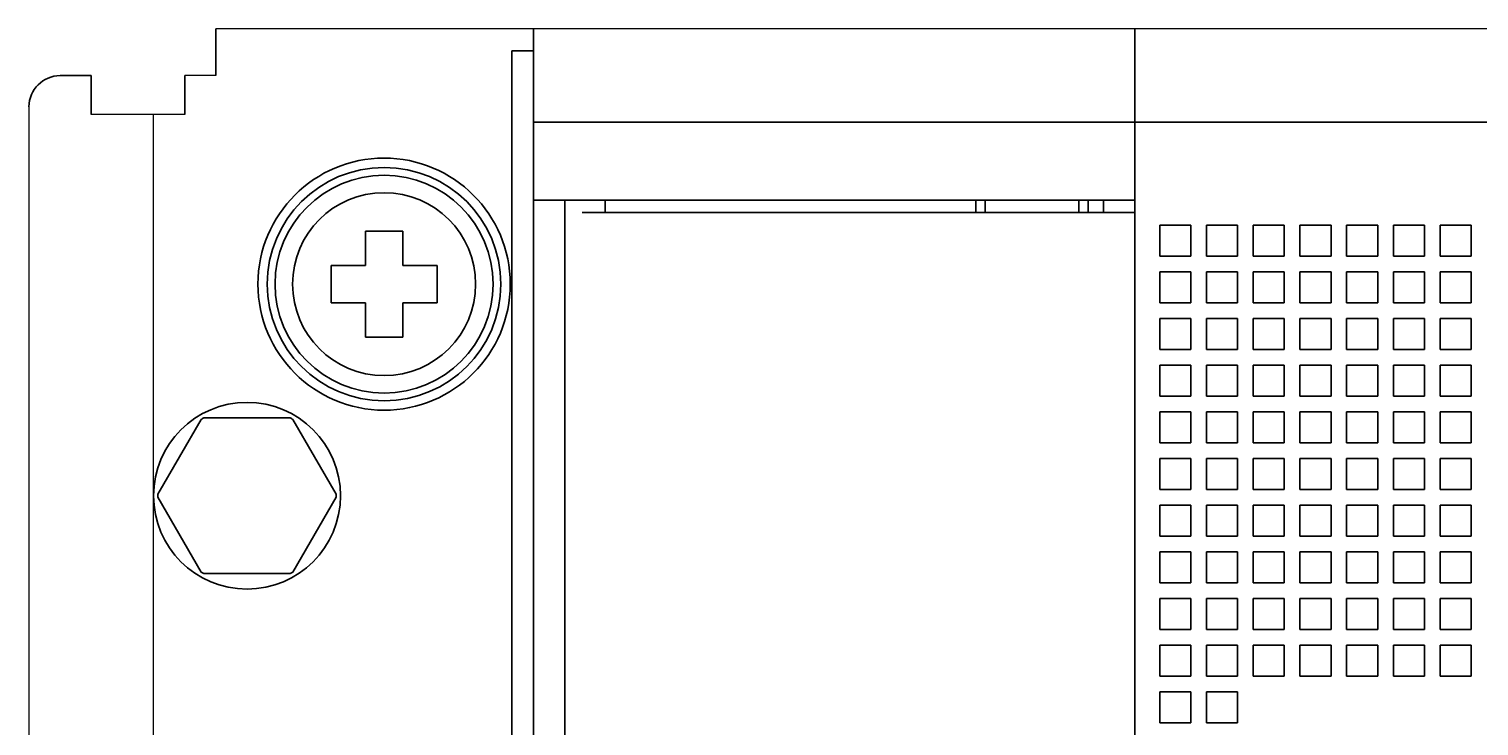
# Model space of a CAD drawing. Header units: millimetres. Extents: x 0 to 840, y -1485 to 297.
# Drawn here: x 67.698 to 72.353, y -1007.63 to -1005.39 of the extents above; entities that cross this region are included whole.
import ezdxf

# ---------------------------------------------------------------- set-up
doc = ezdxf.new("R2010")
doc.units = ezdxf.units.MM

# ---------------------------------------------------------------- blocks, each defined once
blk = doc.blocks.new('XT2_3P ABB')
for p, q in [((-4.5, 12.4), (-4.5, 0.6)), ((-4.35, 0.6), (-4.35, 0.5)), ((-4.225, 0.5), (-4.225, 0.2)), ((4.225, 0.4), (-4.225, 0.4)), ((-4.25, 0), (-1.5992, 0))]:
    blk.add_line(p, q)
at = {"color": 7, "lineweight": 35}
for p, q in [((-4.2, 8.9), (-4.2, 3.55)), ((-4.2, 8.9), (-4.2, 3.55)), ((3.95, 3.55), (-3.95, 3.55)), ((3.95, 3.55), (-3.95, 3.55)), ((3.95, 3.55), (-3.91, 3.55)), ((-3.95, 1.72), (3.95, 1.72)), ((3.95, 1.62), (-3.95, 1.62)), ((4.33, 1.55), (-4.33, 1.55))]:
    blk.add_line(p, q, dxfattribs=at)
at = {"color": 7, "lineweight": 35, "ltscale": 0.025}
for p, q in [((-3.87, 4.63), (-3.87, 4.53)), ((-3.77, 4.63), (-3.87, 4.63)), ((-3.87, 4.63), (-3.87, 4.53)), ((-3.77, 4.63), (-3.87, 4.63)), ((-3.77, 4.63), (-3.77, 4.53)), ((-3.77, 4.63), (-3.77, 4.53)), ((-3.72, 4.63), (-3.72, 4.53)), ((-3.62, 4.63), (-3.72, 4.63)), ((-3.72, 4.63), (-3.72, 4.53)), ((-3.62, 4.63), (-3.72, 4.63)), ((-3.62, 4.63), (-3.62, 4.53)), ((-3.62, 4.63), (-3.62, 4.53)), ((-3.57, 4.63), (-3.57, 4.53)), ((-3.47, 4.63), (-3.57, 4.63)), ((-3.57, 4.63), (-3.57, 4.53)), ((-3.47, 4.63), (-3.57, 4.63)), ((-3.47, 4.63), (-3.47, 4.53)), ((-3.47, 4.63), (-3.47, 4.53)), ((-3.42, 4.63), (-3.42, 4.53)), ((-3.32, 4.63), (-3.42, 4.63)), ((-3.42, 4.63), (-3.42, 4.53)), ((-3.32, 4.63), (-3.42, 4.63)), ((-3.32, 4.63), (-3.32, 4.53)), ((-3.32, 4.63), (-3.32, 4.53)), ((-3.27, 4.63), (-3.27, 4.53)), ((-3.17, 4.63), (-3.27, 4.63)), ((-3.27, 4.63), (-3.27, 4.53)), ((-3.17, 4.63), (-3.27, 4.63)), ((-3.17, 4.63), (-3.17, 4.53)), ((-3.17, 4.63), (-3.17, 4.53)), ((-3.12, 4.63), (-3.12, 4.53)), ((-3.02, 4.63), (-3.12, 4.63)), ((-3.12, 4.63), (-3.12, 4.53)), ((-3.02, 4.63), (-3.12, 4.63)), ((-3.02, 4.63), (-3.02, 4.53)), ((-3.02, 4.63), (-3.02, 4.53)), ((-2.97, 4.63), (-2.97, 4.53)), ((-2.87, 4.63), (-2.97, 4.63)), ((-2.97, 4.63), (-2.97, 4.53)), ((-2.87, 4.63), (-2.97, 4.63)), ((-2.87, 4.63), (-2.87, 4.53)), ((-2.87, 4.63), (-2.87, 4.53)), ((-2.82, 4.63), (-2.82, 4.53)), ((-2.72, 4.63), (-2.82, 4.63)), ((-2.82, 4.63), (-2.82, 4.53)), ((-2.72, 4.63), (-2.82, 4.63)), ((-2.72, 4.63), (-2.72, 4.53)), ((-2.72, 4.63), (-2.72, 4.53)), ((-2.67, 4.63), (-2.67, 4.53)), ((-2.57, 4.63), (-2.67, 4.63)), ((-2.67, 4.63), (-2.67, 4.53)), ((-2.57, 4.63), (-2.67, 4.63)), ((-2.57, 4.63), (-2.57, 4.53)), ((-2.57, 4.63), (-2.57, 4.53)), ((-2.52, 4.63), (-2.52, 4.53)), ((-2.42, 4.63), (-2.52, 4.63)), ((-2.52, 4.63), (-2.52, 4.53)), ((-2.42, 4.63), (-2.52, 4.63)), ((-2.42, 4.63), (-2.42, 4.53)), ((-2.42, 4.63), (-2.42, 4.53)), ((-3.77, 4.53), (-3.87, 4.53)), ((-3.77, 4.53), (-3.87, 4.53)), ((-3.62, 4.53), (-3.72, 4.53)), ((-3.62, 4.53), (-3.72, 4.53)), ((-3.47, 4.53), (-3.57, 4.53)), ((-3.47, 4.53), (-3.57, 4.53)), ((-3.32, 4.53), (-3.42, 4.53)), ((-3.32, 4.53), (-3.42, 4.53)), ((-3.17, 4.53), (-3.27, 4.53)), ((-3.17, 4.53), (-3.27, 4.53)), ((-3.02, 4.53), (-3.12, 4.53)), ((-3.02, 4.53), (-3.12, 4.53)), ((-2.87, 4.53), (-2.97, 4.53)), ((-2.87, 4.53), (-2.97, 4.53)), ((-2.72, 4.53), (-2.82, 4.53)), ((-2.72, 4.53), (-2.82, 4.53)), ((-2.57, 4.53), (-2.67, 4.53)), ((-2.57, 4.53), (-2.67, 4.53)), ((-2.42, 4.53), (-2.52, 4.53)), ((-2.42, 4.53), (-2.52, 4.53)), ((-3.87, 4.48), (-3.87, 4.38)), ((-3.77, 4.48), (-3.87, 4.48)), ((-3.87, 4.48), (-3.87, 4.38)), ((-3.77, 4.48), (-3.87, 4.48)), ((-3.77, 4.48), (-3.77, 4.38)), ((-3.77, 4.48), (-3.77, 4.38)), ((-3.72, 4.48), (-3.72, 4.38)), ((-3.62, 4.48), (-3.72, 4.48)), ((-3.72, 4.48), (-3.72, 4.38)), ((-3.62, 4.48), (-3.72, 4.48)), ((-3.62, 4.48), (-3.62, 4.38)), ((-3.62, 4.48), (-3.62, 4.38)), ((-3.57, 4.48), (-3.57, 4.38)), ((-3.47, 4.48), (-3.57, 4.48)), ((-3.57, 4.48), (-3.57, 4.38)), ((-3.47, 4.48), (-3.57, 4.48)), ((-3.47, 4.48), (-3.47, 4.38)), ((-3.47, 4.48), (-3.47, 4.38)), ((-3.42, 4.48), (-3.42, 4.38)), ((-3.32, 4.48), (-3.42, 4.48)), ((-3.42, 4.48), (-3.42, 4.38)), ((-3.32, 4.48), (-3.42, 4.48)), ((-3.32, 4.48), (-3.32, 4.38)), ((-3.32, 4.48), (-3.32, 4.38)), ((-3.27, 4.48), (-3.27, 4.38)), ((-3.17, 4.48), (-3.27, 4.48)), ((-3.27, 4.48), (-3.27, 4.38)), ((-3.17, 4.48), (-3.27, 4.48)), ((-3.17, 4.48), (-3.17, 4.38)), ((-3.17, 4.48), (-3.17, 4.38)), ((-3.12, 4.48), (-3.12, 4.38)), ((-3.02, 4.48), (-3.12, 4.48)), ((-3.12, 4.48), (-3.12, 4.38)), ((-3.02, 4.48), (-3.12, 4.48)), ((-3.02, 4.48), (-3.02, 4.38)), ((-3.02, 4.48), (-3.02, 4.38)), ((-2.97, 4.48), (-2.97, 4.38)), ((-2.87, 4.48), (-2.97, 4.48)), ((-2.97, 4.48), (-2.97, 4.38)), ((-2.87, 4.48), (-2.97, 4.48)), ((-2.87, 4.48), (-2.87, 4.38)), ((-2.87, 4.48), (-2.87, 4.38)), ((-2.82, 4.48), (-2.82, 4.38)), ((-2.72, 4.48), (-2.82, 4.48)), ((-2.82, 4.48), (-2.82, 4.38)), ((-2.72, 4.48), (-2.82, 4.48)), ((-2.72, 4.48), (-2.72, 4.38)), ((-2.72, 4.48), (-2.72, 4.38)), ((-2.67, 4.48), (-2.67, 4.38)), ((-2.57, 4.48), (-2.67, 4.48)), ((-2.67, 4.48), (-2.67, 4.38)), ((-2.57, 4.48), (-2.67, 4.48)), ((-2.57, 4.48), (-2.57, 4.38)), ((-2.57, 4.48), (-2.57, 4.38)), ((-2.52, 4.48), (-2.52, 4.38)), ((-2.42, 4.48), (-2.52, 4.48)), ((-2.52, 4.48), (-2.52, 4.38)), ((-2.42, 4.48), (-2.52, 4.48)), ((-2.42, 4.48), (-2.42, 4.38)), ((-2.42, 4.48), (-2.42, 4.38)), ((-3.77, 4.38), (-3.87, 4.38)), ((-3.77, 4.38), (-3.87, 4.38)), ((-3.62, 4.38), (-3.72, 4.38)), ((-3.62, 4.38), (-3.72, 4.38)), ((-3.47, 4.38), (-3.57, 4.38)), ((-3.47, 4.38), (-3.57, 4.38)), ((-3.32, 4.38), (-3.42, 4.38)), ((-3.32, 4.38), (-3.42, 4.38)), ((-3.17, 4.38), (-3.27, 4.38)), ((-3.17, 4.38), (-3.27, 4.38)), ((-3.02, 4.38), (-3.12, 4.38)), ((-3.02, 4.38), (-3.12, 4.38)), ((-2.87, 4.38), (-2.97, 4.38)), ((-2.87, 4.38), (-2.97, 4.38)), ((-2.72, 4.38), (-2.82, 4.38)), ((-2.72, 4.38), (-2.82, 4.38)), ((-2.57, 4.38), (-2.67, 4.38)), ((-2.57, 4.38), (-2.67, 4.38)), ((-2.42, 4.38), (-2.52, 4.38)), ((-2.42, 4.38), (-2.52, 4.38)), ((-3.87, 4.33), (-3.87, 4.23)), ((-3.77, 4.33), (-3.87, 4.33)), ((-3.87, 4.33), (-3.87, 4.23)), ((-3.77, 4.33), (-3.87, 4.33)), ((-3.77, 4.33), (-3.77, 4.23)), ((-3.77, 4.33), (-3.77, 4.23)), ((-3.72, 4.33), (-3.72, 4.23)), ((-3.62, 4.33), (-3.72, 4.33)), ((-3.72, 4.33), (-3.72, 4.23)), ((-3.62, 4.33), (-3.72, 4.33)), ((-3.62, 4.33), (-3.62, 4.23)), ((-3.62, 4.33), (-3.62, 4.23)), ((-3.57, 4.33), (-3.57, 4.23)), ((-3.47, 4.33), (-3.57, 4.33)), ((-3.57, 4.33), (-3.57, 4.23)), ((-3.47, 4.33), (-3.57, 4.33)), ((-3.47, 4.33), (-3.47, 4.23)), ((-3.47, 4.33), (-3.47, 4.23)), ((-3.42, 4.33), (-3.42, 4.23)), ((-3.32, 4.33), (-3.42, 4.33)), ((-3.42, 4.33), (-3.42, 4.23)), ((-3.32, 4.33), (-3.42, 4.33)), ((-3.32, 4.33), (-3.32, 4.23)), ((-3.32, 4.33), (-3.32, 4.23)), ((-3.27, 4.33), (-3.27, 4.23)), ((-3.17, 4.33), (-3.27, 4.33)), ((-3.27, 4.33), (-3.27, 4.23)), ((-3.17, 4.33), (-3.27, 4.33)), ((-3.17, 4.33), (-3.17, 4.23)), ((-3.17, 4.33), (-3.17, 4.23)), ((-3.12, 4.33), (-3.12, 4.23)), ((-3.02, 4.33), (-3.12, 4.33)), ((-3.12, 4.33), (-3.12, 4.23)), ((-3.02, 4.33), (-3.12, 4.33)), ((-3.02, 4.33), (-3.02, 4.23)), ((-3.02, 4.33), (-3.02, 4.23)), ((-2.97, 4.33), (-2.97, 4.23)), ((-2.87, 4.33), (-2.97, 4.33)), ((-2.97, 4.33), (-2.97, 4.23)), ((-2.87, 4.33), (-2.97, 4.33)), ((-2.87, 4.33), (-2.87, 4.23)), ((-2.87, 4.33), (-2.87, 4.23)), ((-2.82, 4.33), (-2.82, 4.23)), ((-2.72, 4.33), (-2.82, 4.33)), ((-2.82, 4.33), (-2.82, 4.23)), ((-2.72, 4.33), (-2.82, 4.33)), ((-2.72, 4.33), (-2.72, 4.23)), ((-2.72, 4.33), (-2.72, 4.23)), ((-2.67, 4.33), (-2.67, 4.23)), ((-2.57, 4.33), (-2.67, 4.33)), ((-2.67, 4.33), (-2.67, 4.23)), ((-2.57, 4.33), (-2.67, 4.33)), ((-2.57, 4.33), (-2.57, 4.23)), ((-2.57, 4.33), (-2.57, 4.23)), ((-2.52, 4.33), (-2.52, 4.23)), ((-2.42, 4.33), (-2.52, 4.33)), ((-2.52, 4.33), (-2.52, 4.23)), ((-2.42, 4.33), (-2.52, 4.33)), ((-2.42, 4.33), (-2.42, 4.23)), ((-2.42, 4.33), (-2.42, 4.23)), ((-3.77, 4.23), (-3.87, 4.23)), ((-3.77, 4.23), (-3.87, 4.23)), ((-3.62, 4.23), (-3.72, 4.23)), ((-3.62, 4.23), (-3.72, 4.23)), ((-3.47, 4.23), (-3.57, 4.23)), ((-3.47, 4.23), (-3.57, 4.23)), ((-3.32, 4.23), (-3.42, 4.23)), ((-3.32, 4.23), (-3.42, 4.23)), ((-3.17, 4.23), (-3.27, 4.23)), ((-3.17, 4.23), (-3.27, 4.23)), ((-3.02, 4.23), (-3.12, 4.23)), ((-3.02, 4.23), (-3.12, 4.23)), ((-2.87, 4.23), (-2.97, 4.23)), ((-2.87, 4.23), (-2.97, 4.23)), ((-2.72, 4.23), (-2.82, 4.23)), ((-2.72, 4.23), (-2.82, 4.23)), ((-2.57, 4.23), (-2.67, 4.23)), ((-2.57, 4.23), (-2.67, 4.23)), ((-2.42, 4.23), (-2.52, 4.23)), ((-2.42, 4.23), (-2.52, 4.23)), ((-3.87, 4.18), (-3.87, 4.08)), ((-3.77, 4.18), (-3.87, 4.18)), ((-3.87, 4.18), (-3.87, 4.08)), ((-3.77, 4.18), (-3.87, 4.18)), ((-3.77, 4.18), (-3.77, 4.08)), ((-3.77, 4.18), (-3.77, 4.08)), ((-3.72, 4.18), (-3.72, 4.08)), ((-3.62, 4.18), (-3.72, 4.18)), ((-3.72, 4.18), (-3.72, 4.08)), ((-3.62, 4.18), (-3.72, 4.18)), ((-3.62, 4.18), (-3.62, 4.08)), ((-3.62, 4.18), (-3.62, 4.08)), ((-3.57, 4.18), (-3.57, 4.08)), ((-3.47, 4.18), (-3.57, 4.18)), ((-3.57, 4.18), (-3.57, 4.08)), ((-3.47, 4.18), (-3.57, 4.18)), ((-3.47, 4.18), (-3.47, 4.08)), ((-3.47, 4.18), (-3.47, 4.08)), ((-3.42, 4.18), (-3.42, 4.08)), ((-3.32, 4.18), (-3.42, 4.18)), ((-3.42, 4.18), (-3.42, 4.08)), ((-3.32, 4.18), (-3.42, 4.18)), ((-3.32, 4.18), (-3.32, 4.08)), ((-3.32, 4.18), (-3.32, 4.08)), ((-3.27, 4.18), (-3.27, 4.08)), ((-3.17, 4.18), (-3.27, 4.18)), ((-3.27, 4.18), (-3.27, 4.08)), ((-3.17, 4.18), (-3.27, 4.18)), ((-3.17, 4.18), (-3.17, 4.08)), ((-3.17, 4.18), (-3.17, 4.08)), ((-3.12, 4.18), (-3.12, 4.08)), ((-3.02, 4.18), (-3.12, 4.18)), ((-3.12, 4.18), (-3.12, 4.08)), ((-3.02, 4.18), (-3.12, 4.18)), ((-3.02, 4.18), (-3.02, 4.08)), ((-3.02, 4.18), (-3.02, 4.08)), ((-2.97, 4.18), (-2.97, 4.08)), ((-2.87, 4.18), (-2.97, 4.18)), ((-2.97, 4.18), (-2.97, 4.08)), ((-2.87, 4.18), (-2.97, 4.18)), ((-2.87, 4.18), (-2.87, 4.08)), ((-2.87, 4.18), (-2.87, 4.08)), ((-2.82, 4.18), (-2.82, 4.08)), ((-2.72, 4.18), (-2.82, 4.18)), ((-2.82, 4.18), (-2.82, 4.08)), ((-2.72, 4.18), (-2.82, 4.18)), ((-2.72, 4.18), (-2.72, 4.08)), ((-2.72, 4.18), (-2.72, 4.08)), ((-2.67, 4.18), (-2.67, 4.08)), ((-2.57, 4.18), (-2.67, 4.18)), ((-2.67, 4.18), (-2.67, 4.08)), ((-2.57, 4.18), (-2.67, 4.18)), ((-2.57, 4.18), (-2.57, 4.08)), ((-2.57, 4.18), (-2.57, 4.08)), ((-2.52, 4.18), (-2.52, 4.08)), ((-2.42, 4.18), (-2.52, 4.18)), ((-2.52, 4.18), (-2.52, 4.08)), ((-2.42, 4.18), (-2.52, 4.18)), ((-2.42, 4.18), (-2.42, 4.08)), ((-2.42, 4.18), (-2.42, 4.08)), ((-3.77, 4.08), (-3.87, 4.08)), ((-3.77, 4.08), (-3.87, 4.08)), ((-3.62, 4.08), (-3.72, 4.08)), ((-3.62, 4.08), (-3.72, 4.08)), ((-3.47, 4.08), (-3.57, 4.08)), ((-3.47, 4.08), (-3.57, 4.08)), ((-3.32, 4.08), (-3.42, 4.08)), ((-3.32, 4.08), (-3.42, 4.08)), ((-3.17, 4.08), (-3.27, 4.08)), ((-3.17, 4.08), (-3.27, 4.08)), ((-3.02, 4.08), (-3.12, 4.08)), ((-3.02, 4.08), (-3.12, 4.08)), ((-2.87, 4.08), (-2.97, 4.08)), ((-2.87, 4.08), (-2.97, 4.08)), ((-2.72, 4.08), (-2.82, 4.08)), ((-2.72, 4.08), (-2.82, 4.08)), ((-2.57, 4.08), (-2.67, 4.08)), ((-2.57, 4.08), (-2.67, 4.08)), ((-2.42, 4.08), (-2.52, 4.08)), ((-2.42, 4.08), (-2.52, 4.08)), ((-3.87, 4.03), (-3.87, 3.93)), ((-3.77, 4.03), (-3.87, 4.03)), ((-3.87, 4.03), (-3.87, 3.93)), ((-3.77, 4.03), (-3.87, 4.03)), ((-3.77, 4.03), (-3.77, 3.93)), ((-3.77, 4.03), (-3.77, 3.93)), ((-3.72, 4.03), (-3.72, 3.93)), ((-3.62, 4.03), (-3.72, 4.03)), ((-3.72, 4.03), (-3.72, 3.93)), ((-3.62, 4.03), (-3.72, 4.03)), ((-3.62, 4.03), (-3.62, 3.93)), ((-3.62, 4.03), (-3.62, 3.93)), ((-3.57, 4.03), (-3.57, 3.93)), ((-3.47, 4.03), (-3.57, 4.03)), ((-3.57, 4.03), (-3.57, 3.93)), ((-3.47, 4.03), (-3.57, 4.03)), ((-3.47, 4.03), (-3.47, 3.93)), ((-3.47, 4.03), (-3.47, 3.93)), ((-3.42, 4.03), (-3.42, 3.93)), ((-3.32, 4.03), (-3.42, 4.03)), ((-3.42, 4.03), (-3.42, 3.93)), ((-3.32, 4.03), (-3.42, 4.03)), ((-3.32, 4.03), (-3.32, 3.93)), ((-3.32, 4.03), (-3.32, 3.93)), ((-3.27, 4.03), (-3.27, 3.93)), ((-3.17, 4.03), (-3.27, 4.03)), ((-3.27, 4.03), (-3.27, 3.93)), ((-3.17, 4.03), (-3.27, 4.03)), ((-3.17, 4.03), (-3.17, 3.93)), ((-3.17, 4.03), (-3.17, 3.93)), ((-3.12, 4.03), (-3.12, 3.93)), ((-3.02, 4.03), (-3.12, 4.03)), ((-3.12, 4.03), (-3.12, 3.93)), ((-3.02, 4.03), (-3.12, 4.03)), ((-3.02, 4.03), (-3.02, 3.93)), ((-3.02, 4.03), (-3.02, 3.93)), ((-2.97, 4.03), (-2.97, 3.93)), ((-2.87, 4.03), (-2.97, 4.03)), ((-2.97, 4.03), (-2.97, 3.93)), ((-2.87, 4.03), (-2.97, 4.03)), ((-2.87, 4.03), (-2.87, 3.93)), ((-2.87, 4.03), (-2.87, 3.93)), ((-2.82, 4.03), (-2.82, 3.93)), ((-2.72, 4.03), (-2.82, 4.03)), ((-2.82, 4.03), (-2.82, 3.93)), ((-2.72, 4.03), (-2.82, 4.03)), ((-2.72, 4.03), (-2.72, 3.93)), ((-2.72, 4.03), (-2.72, 3.93)), ((-2.67, 4.03), (-2.67, 3.93)), ((-2.57, 4.03), (-2.67, 4.03)), ((-2.67, 4.03), (-2.67, 3.93)), ((-2.57, 4.03), (-2.67, 4.03)), ((-2.57, 4.03), (-2.57, 3.93)), ((-2.57, 4.03), (-2.57, 3.93)), ((-2.52, 4.03), (-2.52, 3.93)), ((-2.42, 4.03), (-2.52, 4.03)), ((-2.52, 4.03), (-2.52, 3.93)), ((-2.42, 4.03), (-2.52, 4.03)), ((-2.42, 4.03), (-2.42, 3.93)), ((-2.42, 4.03), (-2.42, 3.93)), ((-3.77, 3.93), (-3.87, 3.93)), ((-3.77, 3.93), (-3.87, 3.93)), ((-3.62, 3.93), (-3.72, 3.93)), ((-3.62, 3.93), (-3.72, 3.93)), ((-3.47, 3.93), (-3.57, 3.93)), ((-3.47, 3.93), (-3.57, 3.93)), ((-3.32, 3.93), (-3.42, 3.93)), ((-3.32, 3.93), (-3.42, 3.93)), ((-3.17, 3.93), (-3.27, 3.93)), ((-3.17, 3.93), (-3.27, 3.93)), ((-3.02, 3.93), (-3.12, 3.93)), ((-3.02, 3.93), (-3.12, 3.93)), ((-2.87, 3.93), (-2.97, 3.93)), ((-2.87, 3.93), (-2.97, 3.93)), ((-2.72, 3.93), (-2.82, 3.93)), ((-2.72, 3.93), (-2.82, 3.93)), ((-2.57, 3.93), (-2.67, 3.93)), ((-2.57, 3.93), (-2.67, 3.93)), ((-2.42, 3.93), (-2.52, 3.93)), ((-2.42, 3.93), (-2.52, 3.93)), ((-3.87, 3.88), (-3.87, 3.78)), ((-3.77, 3.88), (-3.87, 3.88)), ((-3.87, 3.88), (-3.87, 3.78)), ((-3.77, 3.88), (-3.87, 3.88)), ((-3.77, 3.88), (-3.77, 3.78)), ((-3.77, 3.88), (-3.77, 3.78)), ((-3.72, 3.88), (-3.72, 3.78)), ((-3.62, 3.88), (-3.72, 3.88)), ((-3.72, 3.88), (-3.72, 3.78)), ((-3.62, 3.88), (-3.72, 3.88)), ((-3.62, 3.88), (-3.62, 3.78)), ((-3.62, 3.88), (-3.62, 3.78)), ((-3.57, 3.88), (-3.57, 3.78)), ((-3.47, 3.88), (-3.57, 3.88)), ((-3.57, 3.88), (-3.57, 3.78)), ((-3.47, 3.88), (-3.57, 3.88)), ((-3.47, 3.88), (-3.47, 3.78)), ((-3.47, 3.88), (-3.47, 3.78)), ((-3.42, 3.88), (-3.42, 3.78)), ((-3.32, 3.88), (-3.42, 3.88)), ((-3.42, 3.88), (-3.42, 3.78)), ((-3.32, 3.88), (-3.42, 3.88)), ((-3.32, 3.88), (-3.32, 3.78)), ((-3.32, 3.88), (-3.32, 3.78)), ((-3.27, 3.88), (-3.27, 3.78)), ((-3.17, 3.88), (-3.27, 3.88)), ((-3.27, 3.88), (-3.27, 3.78)), ((-3.17, 3.88), (-3.27, 3.88)), ((-3.17, 3.88), (-3.17, 3.78)), ((-3.17, 3.88), (-3.17, 3.78)), ((-3.12, 3.88), (-3.12, 3.78)), ((-3.02, 3.88), (-3.12, 3.88)), ((-3.12, 3.88), (-3.12, 3.78)), ((-3.02, 3.88), (-3.12, 3.88)), ((-3.02, 3.88), (-3.02, 3.78)), ((-3.02, 3.88), (-3.02, 3.78)), ((-2.97, 3.88), (-2.97, 3.78)), ((-2.87, 3.88), (-2.97, 3.88)), ((-2.97, 3.88), (-2.97, 3.78)), ((-2.87, 3.88), (-2.97, 3.88)), ((-2.87, 3.88), (-2.87, 3.78)), ((-2.87, 3.88), (-2.87, 3.78)), ((-2.82, 3.88), (-2.82, 3.78)), ((-2.72, 3.88), (-2.82, 3.88)), ((-2.82, 3.88), (-2.82, 3.78)), ((-2.72, 3.88), (-2.82, 3.88)), ((-2.72, 3.88), (-2.72, 3.78)), ((-2.72, 3.88), (-2.72, 3.78)), ((-2.67, 3.88), (-2.67, 3.78)), ((-2.57, 3.88), (-2.67, 3.88)), ((-2.67, 3.88), (-2.67, 3.78)), ((-2.57, 3.88), (-2.67, 3.88)), ((-2.57, 3.88), (-2.57, 3.78)), ((-2.57, 3.88), (-2.57, 3.78)), ((-2.52, 3.88), (-2.52, 3.78)), ((-2.42, 3.88), (-2.52, 3.88)), ((-2.52, 3.88), (-2.52, 3.78)), ((-2.42, 3.88), (-2.52, 3.88)), ((-2.42, 3.88), (-2.42, 3.78)), ((-2.42, 3.88), (-2.42, 3.78)), ((-2.37, 3.88), (-2.37, 3.78)), ((-2.37, 3.88), (-2.27, 3.88)), ((-2.37, 3.88), (-2.37, 3.78)), ((-2.37, 3.88), (-2.27, 3.88)), ((-2.27, 3.88), (-2.27, 3.78)), ((-2.27, 3.88), (-2.27, 3.78)), ((-3.77, 3.78), (-3.87, 3.78)), ((-3.77, 3.78), (-3.87, 3.78)), ((-3.62, 3.78), (-3.72, 3.78)), ((-3.62, 3.78), (-3.72, 3.78)), ((-3.47, 3.78), (-3.57, 3.78)), ((-3.47, 3.78), (-3.57, 3.78)), ((-3.32, 3.78), (-3.42, 3.78)), ((-3.32, 3.78), (-3.42, 3.78)), ((-3.17, 3.78), (-3.27, 3.78)), ((-3.17, 3.78), (-3.27, 3.78)), ((-3.02, 3.78), (-3.12, 3.78)), ((-3.02, 3.78), (-3.12, 3.78)), ((-2.87, 3.78), (-2.97, 3.78)), ((-2.87, 3.78), (-2.97, 3.78)), ((-2.72, 3.78), (-2.82, 3.78)), ((-2.72, 3.78), (-2.82, 3.78)), ((-2.57, 3.78), (-2.67, 3.78)), ((-2.57, 3.78), (-2.67, 3.78)), ((-2.42, 3.78), (-2.52, 3.78)), ((-2.42, 3.78), (-2.52, 3.78)), ((-2.37, 3.78), (-2.27, 3.78)), ((-2.37, 3.78), (-2.27, 3.78)), ((-3.87, 3.73), (-3.87, 3.63)), ((-3.77, 3.73), (-3.87, 3.73)), ((-3.87, 3.73), (-3.87, 3.63)), ((-3.77, 3.73), (-3.87, 3.73)), ((-3.77, 3.73), (-3.77, 3.63)), ((-3.77, 3.73), (-3.77, 3.63)), ((-3.72, 3.73), (-3.72, 3.63)), ((-3.62, 3.73), (-3.72, 3.73)), ((-3.72, 3.73), (-3.72, 3.63)), ((-3.62, 3.73), (-3.72, 3.73)), ((-3.62, 3.73), (-3.62, 3.63)), ((-3.62, 3.73), (-3.62, 3.63)), ((-3.57, 3.73), (-3.57, 3.63)), ((-3.47, 3.73), (-3.57, 3.73)), ((-3.57, 3.73), (-3.57, 3.63)), ((-3.47, 3.73), (-3.57, 3.73)), ((-3.47, 3.73), (-3.47, 3.63)), ((-3.47, 3.73), (-3.47, 3.63)), ((-3.42, 3.73), (-3.42, 3.63)), ((-3.32, 3.73), (-3.42, 3.73)), ((-3.42, 3.73), (-3.42, 3.63)), ((-3.32, 3.73), (-3.42, 3.73)), ((-3.32, 3.73), (-3.32, 3.63)), ((-3.32, 3.73), (-3.32, 3.63)), ((-3.27, 3.73), (-3.27, 3.63)), ((-3.17, 3.73), (-3.27, 3.73)), ((-3.27, 3.73), (-3.27, 3.63)), ((-3.17, 3.73), (-3.27, 3.73)), ((-3.17, 3.73), (-3.17, 3.63)), ((-3.17, 3.73), (-3.17, 3.63)), ((-3.12, 3.73), (-3.12, 3.63)), ((-3.02, 3.73), (-3.12, 3.73)), ((-3.12, 3.73), (-3.12, 3.63)), ((-3.02, 3.73), (-3.12, 3.73)), ((-3.02, 3.73), (-3.02, 3.63)), ((-3.02, 3.73), (-3.02, 3.63)), ((-2.97, 3.73), (-2.97, 3.63)), ((-2.87, 3.73), (-2.97, 3.73)), ((-2.97, 3.73), (-2.97, 3.63)), ((-2.87, 3.73), (-2.97, 3.73)), ((-2.87, 3.73), (-2.87, 3.63)), ((-2.87, 3.73), (-2.87, 3.63)), ((-2.82, 3.73), (-2.82, 3.63)), ((-2.72, 3.73), (-2.82, 3.73)), ((-2.82, 3.73), (-2.82, 3.63)), ((-2.72, 3.73), (-2.82, 3.73)), ((-2.72, 3.73), (-2.72, 3.63)), ((-2.72, 3.73), (-2.72, 3.63)), ((-2.67, 3.73), (-2.67, 3.63)), ((-2.57, 3.73), (-2.67, 3.73)), ((-2.67, 3.73), (-2.67, 3.63)), ((-2.57, 3.73), (-2.67, 3.73)), ((-2.57, 3.73), (-2.57, 3.63)), ((-2.57, 3.73), (-2.57, 3.63)), ((-2.52, 3.73), (-2.52, 3.63)), ((-2.42, 3.73), (-2.52, 3.73)), ((-2.52, 3.73), (-2.52, 3.63)), ((-2.42, 3.73), (-2.52, 3.73)), ((-2.42, 3.73), (-2.42, 3.63)), ((-2.42, 3.73), (-2.42, 3.63)), ((-2.37, 3.73), (-2.37, 3.63)), ((-2.37, 3.73), (-2.27, 3.73)), ((-2.37, 3.73), (-2.37, 3.63)), ((-2.37, 3.73), (-2.27, 3.73)), ((-2.27, 3.73), (-2.27, 3.63)), ((-2.27, 3.73), (-2.27, 3.63)), ((-3.77, 3.63), (-3.87, 3.63)), ((-3.77, 3.63), (-3.87, 3.63)), ((-3.62, 3.63), (-3.72, 3.63)), ((-3.62, 3.63), (-3.72, 3.63)), ((-3.47, 3.63), (-3.57, 3.63)), ((-3.47, 3.63), (-3.57, 3.63)), ((-3.32, 3.63), (-3.42, 3.63)), ((-3.32, 3.63), (-3.42, 3.63)), ((-3.17, 3.63), (-3.27, 3.63)), ((-3.17, 3.63), (-3.27, 3.63)), ((-3.02, 3.63), (-3.12, 3.63)), ((-3.02, 3.63), (-3.12, 3.63)), ((-2.87, 3.63), (-2.97, 3.63)), ((-2.87, 3.63), (-2.97, 3.63)), ((-2.72, 3.63), (-2.82, 3.63)), ((-2.72, 3.63), (-2.82, 3.63)), ((-2.57, 3.63), (-2.67, 3.63)), ((-2.57, 3.63), (-2.67, 3.63)), ((-2.42, 3.63), (-2.52, 3.63)), ((-2.42, 3.63), (-2.52, 3.63)), ((-2.37, 3.63), (-2.27, 3.63)), ((-2.37, 3.63), (-2.27, 3.63)), ((-4.5, 3.55), (-4.4, 3.55)), ((-4.5, 3.55), (-4.4, 3.55)), ((-4.5, 3.55), (-4.4, 3.55)), ((-4.5, 1.62), (-4.4, 1.62)), ((-4.43, 1.55), (-4.33, 1.55))]:
    blk.add_line(p, q, dxfattribs=at)
at = {"color": 7, "lineweight": 35, "ltscale": 0.0375}
for p, q in [((-4.4, 3.55), (-4.25, 3.55)), ((-4.4, 3.55), (-4.25, 3.55)), ((-4.4, 3.55), (-4.25, 3.55)), ((-4.25, 1.62), (-4.4, 1.62))]:
    blk.add_line(p, q, dxfattribs=at)
at = {"color": 7, "lineweight": 35, "ltscale": 0.0125}
for p, q in [((-4.25, 3.55), (-4.2, 3.55)), ((-4.25, 3.55), (-4.2, 3.55)), ((-4.25, 3.55), (-4.2, 3.55)), ((-4.25, 1.62), (-4.2, 1.62))]:
    blk.add_line(p, q, dxfattribs=at)
at = {"color": 7, "lineweight": 35, "ltscale": 0.0625}
blk.add_line((-4.2, 3.55), (-3.95, 3.55), dxfattribs=at)
blk.add_line((-4.2, 3.55), (-3.95, 3.55), dxfattribs=at)
at = {"color": 7, "lineweight": 35, "ltscale": 0.4825}
for p, q in [((-4.2, 3.55), (-4.2, 1.62)), ((-3.95, 3.55), (-3.95, 1.62))]:
    blk.add_line(p, q, dxfattribs=at)
at = {"color": 7, "lineweight": 35, "ltscale": 0.000452}
for p, q in [((-4.1982, 3.55), (-4.2, 3.55)), ((-4.1982, 1.62), (-4.2, 1.62))]:
    blk.add_line(p, q, dxfattribs=at)
at = {"color": 7, "lineweight": 35, "ltscale": 0.062048}
for p, q in [((-3.95, 3.55), (-4.1982, 3.55)), ((-3.95, 1.62), (-4.1982, 1.62))]:
    blk.add_line(p, q, dxfattribs=at)
at = {"color": 7, "lineweight": 35, "ltscale": 0.119536}
blk.add_line((-3.91, 3.0719), (-3.91, 3.55), dxfattribs=at)
at = {"color": 7, "lineweight": 35, "ltscale": 0.01}
for p, q in [((-3.91, 3.45), (-3.95, 3.45)), ((-3.95, 3.4), (-3.91, 3.4)), ((-3.95, 3.37), (-3.91, 3.37)), ((-3.95, 3.07), (-3.91, 3.07)), ((-3.91, 3.04), (-3.95, 3.04)), ((-3.95, 1.85), (-3.91, 1.85))]:
    blk.add_line(p, q, dxfattribs=at)
at = {"color": 7, "lineweight": 35, "ltscale": 0.323925}
blk.add_line((-3.91, 1.7762), (-3.91, 3.0719), dxfattribs=at)
at = {"color": 7, "lineweight": 35, "ltscale": 0.0025}
blk.add_line((-3.95, 1.86), (-3.95, 1.85), dxfattribs=at)
at = {"color": 7, "lineweight": 35, "ltscale": 0.0175}
blk.add_line((-4.43, 1.62), (-4.43, 1.55), dxfattribs=at)
at = {"color": 7, "lineweight": 35, "ltscale": 0.03}
for p, q in [((-3.62, 1.31), (-3.74, 1.31)), ((-3.85, 1.2), (-3.85, 1.08)), ((-3.51, 1.08), (-3.51, 1.2)), ((-3.74, 0.97), (-3.62, 0.97))]:
    blk.add_line(p, q, dxfattribs=at)
at = {"color": 7, "lineweight": 35, "ltscale": 0.0275}
for p, q in [((-3.74, 1.31), (-3.74, 1.2)), ((-3.74, 1.2), (-3.85, 1.2)), ((-3.62, 1.2), (-3.51, 1.2)), ((-3.85, 1.08), (-3.74, 1.08)), ((-3.62, 1.08), (-3.51, 1.08)), ((-3.62, 0.97), (-3.62, 1.08))]:
    blk.add_line(p, q, dxfattribs=at)
at = {"color": 7, "lineweight": 35, "ltscale": 0.015043}
for p, q in [((-3.62, 1.31), (-3.62, 1.2498)), ((-3.74, 1.0302), (-3.74, 0.97))]:
    blk.add_line(p, q, dxfattribs=at)
at = {"color": 7, "lineweight": 35, "ltscale": 0.012457}
for p, q in [((-3.62, 1.2498), (-3.62, 1.2)), ((-3.74, 1.0302), (-3.74, 1.08))]:
    blk.add_line(p, q, dxfattribs=at)
at = {"color": 7, "lineweight": 35, "ltscale": 0.069455}
for p, q in [((-3.0047, 0.986), (-3.2453, 0.8471)), ((-2.7547, 0.8471), (-2.9953, 0.986)), ((-3.25, 0.8389), (-3.25, 0.5611)), ((-2.75, 0.5611), (-2.75, 0.8389)), ((-3.2453, 0.5529), (-3.0047, 0.414)), ((-2.9953, 0.414), (-2.7547, 0.5529))]:
    blk.add_line(p, q, dxfattribs=at)
at = {"lineweight": 35, "ltscale": 0.025}
for p, q in [((-4.5, 0.6), (-4.4, 0.6)), ((-4.35, 0.2), (-4.25, 0.2)), ((-4.35, 0.2), (-4.35, 0.1))]:
    blk.add_line(p, q, dxfattribs=at)
at = {"lineweight": 35, "ltscale": 0.0125}
blk.add_line((-4.4, 0.6), (-4.35, 0.6), dxfattribs=at)
at = {"lineweight": 35, "ltscale": 0.03125}
for p, q in [((-4.35, 0.5), (-4.225, 0.5)), ((-4.225, 0.2), (-4.35, 0.2))]:
    blk.add_line(p, q, dxfattribs=at)
at = {"lineweight": 35, "ltscale": 0.00625}
blk.add_line((-4.225, 0.2), (-4.25, 0.2), dxfattribs=at)
at = {"color": 7, "lineweight": 35}
for centre, radius in [((-3.68, 1.14), 0.405), ((-3.68, 1.14), 0.375), ((-3.68, 1.14), 0.35), ((-3.68, 1.14), 0.2939), ((-3, 0.7), 0.3)]:
    blk.add_circle(centre, radius, dxfattribs=at)
for start, end in [(89.0583, 90.9417), (149.0583, 150.9417), (29.0583, 30.9417), (209.0583, 210.9417), (329.0583, 330.9417), (269.0583, 270.9417)]:
    blk.add_arc((-3, 0.7), 0.286, start, end, dxfattribs=at)
at = {"lineweight": 35}
blk.add_arc((-4.25, 0.1), 0.1, 180, 270, dxfattribs=at)
blk.add_arc((-4.25, 0.1), 0.1, 180, 270, dxfattribs=at)

msp = doc.modelspace()

# ---------------------------------------------------------------- block references
at = {"rotation": 270}
msp.add_blockref('XT2_3P ABB', (67.6981, -1009.8901), dxfattribs=at)

doc.saveas('drawing.dxf')
